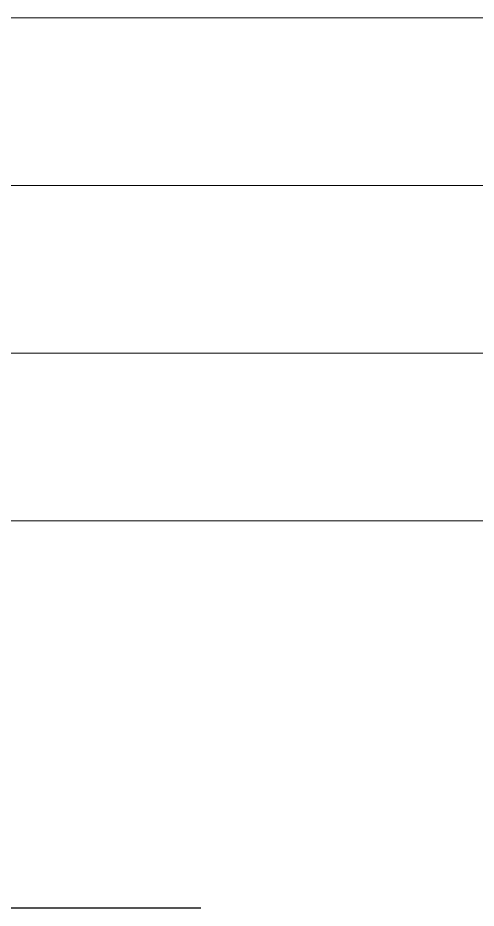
# Paper-space layout 'F02.1_POR CONST' of a CAD drawing. Extents: x -24.6 to 14.9, y -8.7 to 21.
# Drawn here: x -11.755 to -10.825, y 10.564 to 12.368 of the extents above; entities that cross this region are included whole.
import ezdxf
from ezdxf.xclip import XClip

# ---------------------------------------------------------------- set-up
doc = ezdxf.new("R2010")
doc.units = 0
doc.header["$MEASUREMENT"] = 0
doc.header["$XCLIPFRAME"] = 2
doc.linetypes.add('DASHED', pattern=[70, 50, -20])
for name, color, linetype in [('.Projeção', 254, 'DASHED'), ('Anotação - Geral', 7, 'Continuous'), ('para ar_90_muro', 7, 'Continuous')]:
    doc.layers.add(name, color=color, linetype=linetype)

# ---------------------------------------------------------------- blocks, each defined once
blk = doc.blocks.new('Viewport35')
at = {"layer": '.Projeção', "ltscale": 0.003}
blk.add_line((8.205894, 5.897479), (8.175957, 5.897479), dxfattribs=at)
at = {"layer": 'para ar_90_muro', "color": 0, "linetype": 'Continuous', "lineweight": 0}
for p, q in [((8.223497, 5.923027), (8.19397, 5.923027)), ((8.223497, 5.918216), (8.192394, 5.918216)), ((8.223497, 5.913405), (8.19609, 5.913405)), ((8.223497, 5.908595), (8.196608, 5.908595))]:
    blk.add_line(p, q, dxfattribs=at)

psp = doc.layouts.new('F02.1_POR CONST')

# ---------------------------------------------------------------- block references
at = {"layer": 'Anotação - Geral', "color": 7, "linetype": 'Continuous', "lineweight": 0}
ref = psp.add_blockref('Viewport35', (-590.6231, -405.7284), dxfattribs=dict(at, xscale=70.5882352941385, yscale=70.5882352941385, zscale=70.5882352941385))
XClip(ref).set_block_clipping_path([(8.0952170354, 5.8020231471), (8.2715440354, 6.0006751705)])

doc.saveas('drawing.dxf')
